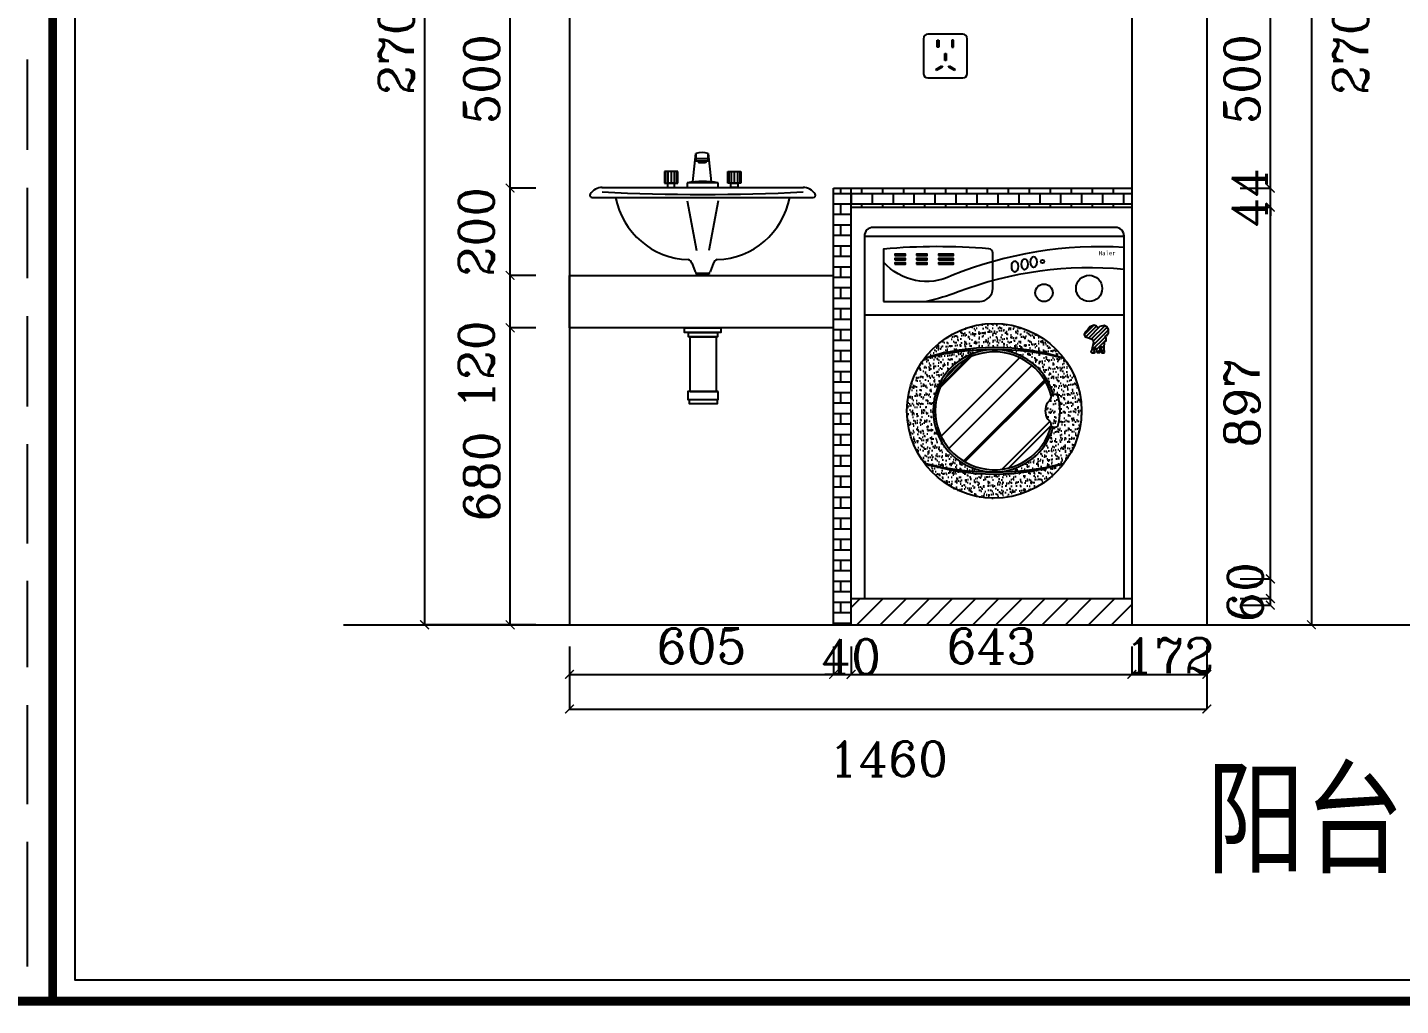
# Model space of a CAD drawing. Header units: millimetres. Extents: x 512961 to 1001058, y -961995 to -458543.
# Drawn here: x 907163 to 910309, y -886619 to -884379 of the extents above; entities that cross this region are included whole.
import ezdxf

# ---------------------------------------------------------------- set-up
doc = ezdxf.new("R2010")
doc.units = ezdxf.units.MM
doc.header["$MEASUREMENT"] = 0
doc.header["$PDMODE"] = 3
doc.layers.get('0').update_dxf_attribs({"linetype": 'CONTINUOUS'})
doc.layers.get('DEFPOINTS').update_dxf_attribs({"linetype": 'CONTINUOUS'})
for name, color, linetype in [('txt', 7, 'CONTINUOUS'), ('WINDOW', 5, 'CONTINUOUS'), ('家具内线', 8, 'CONTINUOUS'), ('家具外线', 4, 'CONTINUOUS'), ('辅助线', 8, 'CONTINUOUS')]:
    doc.layers.add(name, color=color, linetype=linetype)
doc.styles.get("Standard").update_dxf_attribs({"font": 'complex.shx', "bigfont": 'hzxy.shx'})
doc.styles.add('STYLE2', font='SIMHEI.TTF')
doc.dimstyles.new('LMDIM40', dxfattribs={"dimtxt": 80, "dimasz": 20, "dimexe": 0, "dimexo": 0, "dimgap": 25, "dimtad": 1, "dimdec": 0, "dimzin": 0, "dimdsep": 46, "dimtxsty": 'Standard', "dimblk1": 'DOT', "dimblk2": 'DOT', "dimsah": 1, "dimcen": 0, "dimclrd": 2, "dimclre": 2, "dimclrt": 2, "dimadec": 0, "dimazin": 0, "dimtfac": 1, "dimtdec": 0, "dimtmove": 2, "dimatfit": 3, "dimldrblk": 'DOT', "dimfxl": 0, "dimtolj": 1, "dimtzin": 0, "dimarcsym": 0})
pattern_1 = [(0, (328634.606, -350830.7), (0, 24), []), (90, (328634.606, -350830.7), (-24, 24), [24, -24])]

# ---------------------------------------------------------------- blocks, each defined once
blk = doc.blocks.new('_ArchTick')
at = {"color": 0, "linetype": 'ByBlock', "const_width": 0.15}
blk.add_lwpolyline([(-0.5, -0.5), (0.5, 0.5)], dxfattribs=at)
blk = doc.blocks.new('*D969')
at = {"layer": 'DEFPOINTS', "color": 0}
for p in [(908268.8, -885066.7), (908327.3, -885066.7), (908327.3, -885746.7)]:
    blk.add_point(p, dxfattribs=at)
at = {"layer": 'txt', "color": 2, "lineweight": -2}
for p, q in [((908327.3, -885066.7), (908268.8, -885066.7)), ((908268.8, -885746.7), (908268.8, -885066.7)), ((908327.3, -885746.7), (908268.8, -885746.7))]:
    blk.add_line(p, q, dxfattribs=at)
at = {"layer": 'txt', "color": 2, "lineweight": -2, "xscale": 20, "yscale": 20, "zscale": 20}
for p, rotation in [((908268.8, -885066.7), 90), ((908268.8, -885746.7), 270)]:
    blk.add_blockref('_ArchTick', p, dxfattribs=dict(at, rotation=rotation))
at = {"layer": 'txt', "color": 2, "insert": (908203.8, -885406.7), "char_height": 80, "attachment_point": 5, "rotation": 90}
blk.add_mtext('\\A1;680', dxfattribs=at)
blk = doc.blocks.new('_DOT')
at = {"color": 0, "linetype": 'ByBlock'}
blk.add_line((-0.5, 0), (-1, 0), dxfattribs=at)
at = {"color": 0, "linetype": 'ByBlock', "const_width": 0.5}
blk.add_lwpolyline([(-0.25, 0, 1), (0.25, 0, 1)], format="xyb", close=True, dxfattribs=at)
blk = doc.blocks.new('DOT')
at = {"color": 0, "linetype": 'ByBlock'}
blk.add_line((-0.35, 0), (-1, 0), dxfattribs=at)
at = {"color": 0, "linetype": 'ByBlock', "const_width": 0.35}
blk.add_lwpolyline([(-0.175, 0, 1), (0.175, 0, 1)], format="xyb", close=True, dxfattribs=at)
blk = doc.blocks.new('*D970')
at = {"layer": 'DEFPOINTS', "color": 0}
for p in [(908268.8, -884946.7), (908327.3, -884946.7), (908327.3, -885066.7)]:
    blk.add_point(p, dxfattribs=at)
at = {"layer": 'txt', "color": 2, "lineweight": -2}
for p, q in [((908327.3, -884946.7), (908268.8, -884946.7)), ((908268.8, -885066.7), (908268.8, -884946.7)), ((908327.3, -885066.7), (908268.8, -885066.7))]:
    blk.add_line(p, q, dxfattribs=at)
at = {"layer": 'txt', "color": 2, "lineweight": -2, "xscale": 20, "yscale": 20, "zscale": 20}
for p, rotation in [((908268.8, -884946.7), 90), ((908268.8, -885066.7), 270)]:
    blk.add_blockref('_ArchTick', p, dxfattribs=dict(at, rotation=rotation))
at = {"layer": 'txt', "color": 2, "insert": (908191.3, -885152.2), "char_height": 80, "attachment_point": 5, "rotation": 90}
blk.add_mtext('\\A1;120', dxfattribs=at)
blk = doc.blocks.new('*D971')
at = {"layer": 'DEFPOINTS', "color": 0}
for p in [(908268.8, -884746.7), (908327.3, -884746.7), (908327.3, -884946.7)]:
    blk.add_point(p, dxfattribs=at)
at = {"layer": 'txt', "color": 2, "lineweight": -2}
for p, q in [((908327.3, -884746.7), (908268.8, -884746.7)), ((908268.8, -884946.7), (908268.8, -884746.7)), ((908327.3, -884946.7), (908268.8, -884946.7))]:
    blk.add_line(p, q, dxfattribs=at)
at = {"layer": 'txt', "color": 2, "lineweight": -2, "xscale": 20, "yscale": 20, "zscale": 20}
for p, rotation in [((908268.8, -884746.7), 90), ((908268.8, -884946.7), 270)]:
    blk.add_blockref('_ArchTick', p, dxfattribs=dict(at, rotation=rotation))
at = {"layer": 'txt', "color": 2, "insert": (908191.3, -884846.7), "char_height": 80, "attachment_point": 5, "rotation": 90}
blk.add_mtext('\\A1;200', dxfattribs=at)
blk = doc.blocks.new('*D972')
at = {"layer": 'DEFPOINTS', "color": 0}
for p in [(908268.8, -884246.7), (908327.3, -884246.7), (908327.3, -884746.7)]:
    blk.add_point(p, dxfattribs=at)
at = {"layer": 'txt', "color": 2, "lineweight": -2}
for p, q in [((908327.3, -884246.7), (908268.8, -884246.7)), ((908268.8, -884746.7), (908268.8, -884246.7)), ((908327.3, -884746.7), (908268.8, -884746.7))]:
    blk.add_line(p, q, dxfattribs=at)
at = {"layer": 'txt', "color": 2, "lineweight": -2, "xscale": 20, "yscale": 20, "zscale": 20}
for p, rotation in [((908268.8, -884246.7), 90), ((908268.8, -884746.7), 270)]:
    blk.add_blockref('_ArchTick', p, dxfattribs=dict(at, rotation=rotation))
at = {"layer": 'txt', "color": 2, "insert": (908203.8, -884496.7), "char_height": 80, "attachment_point": 5, "rotation": 90}
blk.add_mtext('\\A1;500', dxfattribs=at)
blk = doc.blocks.new('*D977')
at = {"layer": 'DEFPOINTS', "color": 0}
for p in [(909940.8, -885641.7), (910010.3, -885641.7), (909940.8, -885701.7)]:
    blk.add_point(p, dxfattribs=at)
at = {"layer": 'txt', "color": 2, "lineweight": -2}
for p, q in [((909940.8, -885641.7), (910010.3, -885641.7)), ((910010.3, -885701.7), (910010.3, -885641.7)), ((909940.8, -885701.7), (910010.3, -885701.7))]:
    blk.add_line(p, q, dxfattribs=at)
at = {"layer": 'txt', "color": 2, "lineweight": -2, "xscale": 20, "yscale": 20, "zscale": 20}
for p, rotation in [((910010.3, -885641.7), 90), ((910010.3, -885701.7), 270)]:
    blk.add_blockref('_ArchTick', p, dxfattribs=dict(at, rotation=rotation))
at = {"layer": 'txt', "color": 2, "insert": (909952.8, -885671.7), "char_height": 80, "attachment_point": 5, "rotation": 90}
blk.add_mtext('\\A1;60', dxfattribs=at)
blk = doc.blocks.new('*D978')
at = {"layer": 'DEFPOINTS', "color": 0}
for p in [(909940.8, -884790.2), (910010.3, -884790.2), (909940.8, -885686.7)]:
    blk.add_point(p, dxfattribs=at)
at = {"layer": 'txt', "color": 2, "lineweight": -2}
for p, q in [((909940.8, -884790.2), (910010.3, -884790.2)), ((910010.3, -885686.7), (910010.3, -884790.2)), ((909940.8, -885686.7), (910010.3, -885686.7))]:
    blk.add_line(p, q, dxfattribs=at)
at = {"layer": 'txt', "color": 2, "lineweight": -2, "xscale": 20, "yscale": 20, "zscale": 20}
for p, rotation in [((910010.3, -884790.2), 90), ((910010.3, -885686.7), 270)]:
    blk.add_blockref('_ArchTick', p, dxfattribs=dict(at, rotation=rotation))
at = {"layer": 'txt', "color": 2, "insert": (909945.3, -885238.5), "char_height": 80, "attachment_point": 5, "rotation": 90}
blk.add_mtext('\\A1;897', dxfattribs=at)
blk = doc.blocks.new('*D979')
at = {"layer": 'DEFPOINTS', "color": 0}
for p in [(909940.8, -884746.7), (910010.3, -884746.7), (909940.8, -884790.2)]:
    blk.add_point(p, dxfattribs=at)
at = {"layer": 'txt', "color": 2, "lineweight": -2}
for p, q in [((910010.3, -884746.7), (910010.3, -884726.7)), ((909940.8, -884746.7), (910010.3, -884746.7)), ((910010.3, -884790.2), (910010.3, -884746.7)), ((909940.8, -884790.2), (910010.3, -884790.2)), ((910010.3, -884790.2), (910010.3, -884810.2))]:
    blk.add_line(p, q, dxfattribs=at)
at = {"layer": 'txt', "color": 2, "lineweight": -2, "xscale": 20, "yscale": 20, "zscale": 20}
for p, rotation in [((910010.3, -884746.7), 270), ((910010.3, -884790.2), 90)]:
    blk.add_blockref('_ArchTick', p, dxfattribs=dict(at, rotation=rotation))
at = {"layer": 'txt', "color": 2, "insert": (909961.8, -884768.5), "char_height": 80, "attachment_point": 5, "rotation": 90}
blk.add_mtext('\\A1;44', dxfattribs=at)
blk = doc.blocks.new('*D980')
at = {"layer": 'DEFPOINTS', "color": 0}
for p in [(909940.8, -884246.7), (910010.3, -884246.7), (909940.8, -884746.7)]:
    blk.add_point(p, dxfattribs=at)
at = {"layer": 'txt', "color": 2, "lineweight": -2}
for p, q in [((909940.8, -884246.7), (910010.3, -884246.7)), ((910010.3, -884746.7), (910010.3, -884246.7)), ((909940.8, -884746.7), (910010.3, -884746.7))]:
    blk.add_line(p, q, dxfattribs=at)
at = {"layer": 'txt', "color": 2, "lineweight": -2, "xscale": 20, "yscale": 20, "zscale": 20}
for p, rotation in [((910010.3, -884246.7), 90), ((910010.3, -884746.7), 270)]:
    blk.add_blockref('_ArchTick', p, dxfattribs=dict(at, rotation=rotation))
at = {"layer": 'txt', "color": 2, "insert": (909945.3, -884496.7), "char_height": 80, "attachment_point": 5, "rotation": 90}
blk.add_mtext('\\A1;500', dxfattribs=at)
blk = doc.blocks.new('*D984')
at = {"layer": 'DEFPOINTS', "color": 0}
for p in [(909940.3, -883046.7), (909940.8, -885746.7), (910104.3, -885746.7)]:
    blk.add_point(p, dxfattribs=at)
at = {"layer": 'txt', "color": 2, "lineweight": -2}
for p, q in [((909940.3, -883046.7), (910104.3, -883046.7)), ((910104.3, -883046.7), (910104.3, -885746.7)), ((909940.8, -885746.7), (910104.3, -885746.7))]:
    blk.add_line(p, q, dxfattribs=at)
at = {"layer": 'txt', "color": 2, "lineweight": -2, "xscale": 20, "yscale": 20, "zscale": 20}
for p, rotation in [((910104.3, -883046.7), 90), ((910104.3, -885746.7), 270)]:
    blk.add_blockref('_ArchTick', p, dxfattribs=dict(at, rotation=rotation))
at = {"layer": 'txt', "color": 2, "insert": (910194.3, -884396.7), "char_height": 80, "attachment_point": 5, "rotation": 90}
blk.add_mtext('\\A1;2700', dxfattribs=at)
blk = doc.blocks.new('*D985')
at = {"layer": 'DEFPOINTS', "color": 0}
for p in [(908325.8, -883046.7), (908072.8, -885746.7), (908325.8, -885746.7)]:
    blk.add_point(p, dxfattribs=at)
at = {"layer": 'txt', "color": 2, "lineweight": -2}
for p, q in [((908325.8, -883046.7), (908072.8, -883046.7)), ((908072.8, -883046.7), (908072.8, -885746.7)), ((908325.8, -885746.7), (908072.8, -885746.7))]:
    blk.add_line(p, q, dxfattribs=at)
at = {"layer": 'txt', "color": 2, "lineweight": -2, "xscale": 20, "yscale": 20, "zscale": 20}
for p, rotation in [((908072.8, -883046.7), 90), ((908072.8, -885746.7), 270)]:
    blk.add_blockref('_ArchTick', p, dxfattribs=dict(at, rotation=rotation))
at = {"layer": 'txt', "color": 2, "insert": (908007.8, -884396.7), "char_height": 80, "attachment_point": 5, "rotation": 90}
blk.add_mtext('\\A1;2700', dxfattribs=at)
blk = doc.blocks.new('*D999')
at = {"layer": 'DEFPOINTS', "color": 0}
for p in [(908404.8, -885796.7), (909009.8, -885796.7), (909009.8, -885860.2)]:
    blk.add_point(p, dxfattribs=at)
at = {"layer": 'txt', "color": 2, "lineweight": -2}
for p, q in [((908404.8, -885796.7), (908404.8, -885860.2)), ((909009.8, -885796.7), (909009.8, -885860.2)), ((908404.8, -885860.2), (909009.8, -885860.2))]:
    blk.add_line(p, q, dxfattribs=at)
at = {"layer": 'txt', "color": 2, "lineweight": -2, "xscale": 20, "yscale": 20, "zscale": 20, "rotation": 180}
blk.add_blockref('_ArchTick', (908404.8, -885860.2), dxfattribs=at)
at = {"layer": 'txt', "color": 2, "lineweight": -2, "xscale": 20, "yscale": 20, "zscale": 20}
blk.add_blockref('_ArchTick', (909009.8, -885860.2), dxfattribs=at)
at = {"layer": 'txt', "color": 2, "insert": (908707.3, -885795.2), "char_height": 80, "attachment_point": 5}
blk.add_mtext('\\A1;605', dxfattribs=at)
blk = doc.blocks.new('*D1000')
at = {"layer": 'DEFPOINTS', "color": 0}
for p in [(909009.8, -885796.7), (909049.8, -885796.7), (909049.8, -885860.2)]:
    blk.add_point(p, dxfattribs=at)
at = {"layer": 'txt', "color": 2, "lineweight": -2}
for p, q in [((909009.8, -885796.7), (909009.8, -885860.2)), ((909049.8, -885796.7), (909049.8, -885860.2)), ((909009.8, -885860.2), (908989.8, -885860.2)), ((909009.8, -885860.2), (909049.8, -885860.2)), ((909049.8, -885860.2), (909069.8, -885860.2))]:
    blk.add_line(p, q, dxfattribs=at)
at = {"layer": 'txt', "color": 2, "lineweight": -2, "xscale": 20, "yscale": 20, "zscale": 20}
blk.add_blockref('_ArchTick', (909009.8, -885860.2), dxfattribs=at)
at = {"layer": 'txt', "color": 2, "lineweight": -2, "xscale": 20, "yscale": 20, "zscale": 20, "rotation": 180}
blk.add_blockref('_ArchTick', (909049.8, -885860.2), dxfattribs=at)
at = {"layer": 'txt', "color": 2, "insert": (909049.8, -885819.7), "char_height": 80, "attachment_point": 5}
blk.add_mtext('\\A1;40', dxfattribs=at)
blk = doc.blocks.new('*D1001')
at = {"layer": 'DEFPOINTS', "color": 0}
for p in [(909049.8, -885796.7), (909692.9, -885796.7), (909692.9, -885860.2)]:
    blk.add_point(p, dxfattribs=at)
at = {"layer": 'txt', "color": 2, "lineweight": -2}
for p, q in [((909049.8, -885796.7), (909049.8, -885860.2)), ((909692.9, -885796.7), (909692.9, -885860.2)), ((909049.8, -885860.2), (909692.9, -885860.2))]:
    blk.add_line(p, q, dxfattribs=at)
at = {"layer": 'txt', "color": 2, "lineweight": -2, "xscale": 20, "yscale": 20, "zscale": 20, "rotation": 180}
blk.add_blockref('_ArchTick', (909049.8, -885860.2), dxfattribs=at)
at = {"layer": 'txt', "color": 2, "lineweight": -2, "xscale": 20, "yscale": 20, "zscale": 20}
blk.add_blockref('_ArchTick', (909692.9, -885860.2), dxfattribs=at)
at = {"layer": 'txt', "color": 2, "insert": (909371.4, -885795.2), "char_height": 80, "attachment_point": 5}
blk.add_mtext('\\A1;643', dxfattribs=at)
blk = doc.blocks.new('*D1002')
at = {"layer": 'DEFPOINTS', "color": 0}
for p in [(909692.9, -885796.7), (909864.8, -885796.7), (909864.8, -885860.2)]:
    blk.add_point(p, dxfattribs=at)
at = {"layer": 'txt', "color": 2, "lineweight": -2}
for p, q in [((909692.9, -885796.7), (909692.9, -885860.2)), ((909864.8, -885796.7), (909864.8, -885860.2)), ((909692.9, -885860.2), (909864.8, -885860.2))]:
    blk.add_line(p, q, dxfattribs=at)
at = {"layer": 'txt', "color": 2, "lineweight": -2, "xscale": 20, "yscale": 20, "zscale": 20, "rotation": 180}
blk.add_blockref('_ArchTick', (909692.9, -885860.2), dxfattribs=at)
at = {"layer": 'txt', "color": 2, "lineweight": -2, "xscale": 20, "yscale": 20, "zscale": 20}
blk.add_blockref('_ArchTick', (909864.8, -885860.2), dxfattribs=at)
at = {"layer": 'txt', "color": 2, "insert": (909778.9, -885817.7), "char_height": 80, "attachment_point": 5}
blk.add_mtext('\\A1;172', dxfattribs=at)
blk = doc.blocks.new('*D1003')
at = {"layer": 'DEFPOINTS', "color": 0}
for p in [(908404.8, -885796.7), (909864.8, -885796.7), (909864.8, -885939.7)]:
    blk.add_point(p, dxfattribs=at)
at = {"layer": 'txt', "color": 2, "lineweight": -2}
for p, q in [((908404.8, -885796.7), (908404.8, -885939.7)), ((909864.8, -885796.7), (909864.8, -885939.7)), ((908404.8, -885939.7), (909864.8, -885939.7))]:
    blk.add_line(p, q, dxfattribs=at)
at = {"layer": 'txt', "color": 2, "lineweight": -2, "xscale": 20, "yscale": 20, "zscale": 20, "rotation": 180}
blk.add_blockref('_ArchTick', (908404.8, -885939.7), dxfattribs=at)
at = {"layer": 'txt', "color": 2, "lineweight": -2, "xscale": 20, "yscale": 20, "zscale": 20}
blk.add_blockref('_ArchTick', (909864.8, -885939.7), dxfattribs=at)
at = {"layer": 'txt', "color": 2, "insert": (909134.8, -886053.7), "char_height": 80, "attachment_point": 5}
blk.add_mtext('\\A1;1460', dxfattribs=at)

msp = doc.modelspace()

# ---------------------------------------------------------------- hatches: boundary and pattern name
h = msp.add_hatch()
h.set_pattern_fill('AR-SAND', color=8, scale=8, style=0)
h.set_pattern_definition([(37.5, (857251.041, -883569.017), (-0.503947, 15.4145902), [0, -12.16, 0, -13.6, 0, -13]), (7.5, (857251.04, -883569.017), (14.158214, 22.5771685), [0, -6.56, 0, -10.96, 0, -4.2]), (327.5, (857241.201, -883569.017), (24.913135, 0.0452724), [0, -4, 0, -14.4, 0, -18.8]), (317.5, (857241.2, -883569.017), (24.049013, 7.0214045), [0, -2, 0, -9.44, 0, -10.8])])
h.paths.add_polyline_path([(909537.8, -885136.7, 0.5), (909217.8, -885136.7, -0.155651)])
h.paths.add_polyline_path([(909537.8, -885136.7, 0.059654), (909383.8, -885116.8, -0.325461), (909512.7, -885219.4, -0.235893), (909523.5, -885221.7, -0.144121), (909523.5, -885291.7, -0.235893), (909512.7, -885294, -0.325461), (909383.8, -885396.6, 0.059654), (909537.8, -885376.7, 0.162278), (909577.8, -885256.7, 0.162278)])
h.paths.add_polyline_path([(909371.8, -885116.8, 0.059654), (909217.8, -885136.7, 0.162278), (909177.8, -885256.7, 0.162278), (909217.8, -885376.7, 0.059654), (909371.8, -885396.6, -0.958214)])
h.paths.add_polyline_path([(909217.8, -885376.7, 0.5), (909537.8, -885376.7, -0.155651)])
h = msp.add_hatch()
h.set_pattern_fill('ANSI31', color=8, scale=50, style=0)
h.set_pattern_definition([(45, (857251.041, -883569.017), (-4.4194174, 4.4194174), [])])
h.paths.add_polyline_path([(909631.9, -885086.4), (909636, -885083.8), (909639.7, -885078.4), (909639.5, -885070.4), (909635.6, -885064.4), (909629.3, -885061.3), (909619.4, -885063.5), (909616.3, -885066.3), (909611.8, -885063.1), (909606.4, -885060.5), (909596.8, -885064.6), (909592.1, -885070.2), (909586.2, -885076.7), (909583.8, -885082.3), (909585.8, -885087.5), (909594, -885089.7), (909604, -885093.4), (909605.5, -885100.9), (909602.5, -885109.6), (909601.2, -885117), (909599, -885121.9), (909601.6, -885124.1), (909606.8, -885124.3), (909607.9, -885123.2), (909606.8, -885117.8), (909609, -885115), (909609.8, -885113.5), (909611.8, -885114.8), (909611.8, -885121.3), (909613.3, -885123.5), (909619.6, -885123.5), (909620.4, -885122.4), (909620.4, -885118), (909620.2, -885111.1), (909620.2, -885108.5), (909622.6, -885110.4), (909623, -885115.2), (909624.3, -885120.6), (909624.6, -885123.7), (909629.3, -885124.3), (909630.4, -885122.8), (909629.8, -885112.2), (909630.2, -885099.4), (909633.9, -885096.4), (909634.5, -885090.3)])
h = msp.add_hatch()
h.set_pattern_fill('AR-RROOF', color=4, scale=120, angle=45, style=0)
h.set_pattern_definition([(45, (857251.04, -883569.02), (101.82338, 271.529), [1800, -240, 600, -120]), (45, (857321.47, -883413.74), (-197.70706, 28.00143), [360, -39.6, 720, -90]), (45, (857221.34, -883454.466), (384.38325, 498.08602), [960, -168, 480, -120])])
h.paths.add_polyline_path([(909508.2, -885291.7, 0.243317), (909500.4, -885275.5, -0.310227), (909500.4, -885237.9, 0.187719), (909508.2, -885221.7, 7.582401)])
h = msp.add_hatch()
h.set_pattern_fill('AR-SAND', color=256, scale=10, style=0)
h.set_pattern_definition([(37.5, (857251.04, -883569.017), (-0.6299336, 19.2682377), [0, -15.2, 0, -17, 0, -16.25]), (7.5, (857251.04, -883569.017), (17.697767, 28.221461), [0, -8.2, 0, -13.7, 0, -5.25]), (327.5, (857238.74, -883569.017), (31.1414186, 0.0565905), [0, -5, 0, -18, 0, -23.5]), (317.5, (857238.74, -883569.017), (30.061266, 8.776756), [0, -2.5, 0, -11.8, 0, -13.5])])
h.paths.add_polyline_path([(909523.5, -885221.7, 0.349666), (909508.2, -885221.7, -0.187719), (909500.4, -885237.9, 0.310227), (909500.4, -885275.5, -0.243317), (909508.2, -885291.7, 0.349666), (909523.5, -885291.7, 0.144121)])
at = {"layer": 'txt'}
h = msp.add_hatch(dxfattribs=at)
h.set_pattern_fill('AR-B816', color=256, scale=3, style=0)
h.set_pattern_definition(pattern_1)
h.paths.add_polyline_path([(909049.8, -884746.7), (909009.8, -884746.7), (909009.8, -885746.7), (909049.8, -885746.7)])
h = msp.add_hatch(dxfattribs=at)
h.set_pattern_fill('AR-B816', color=256, scale=3, style=0)
h.set_pattern_definition(pattern_1)
h.paths.add_polyline_path([(909692.9, -884746.7), (909049.8, -884746.7), (909049.8, -884790.2), (909692.9, -884790.2)])
at = {"layer": '辅助线'}
h = msp.add_hatch(dxfattribs=at)
h.set_pattern_fill('ANSI31', color=256, scale=300, style=0)
h.set_pattern_definition([(45, (321275.795, -351196.7), (-26.5165043, 26.5165043), [])])
h.paths.add_polyline_path([(909692.9, -885746.7), (909692.9, -885686.7), (909049.8, -885686.7), (909049.8, -885746.7)])

# ---------------------------------------------------------------- linework, layer by layer
at = {"color": 4}
for p, q in [((907163.1, -884659), (907163.1, -884452)), ((908687.2, -884732.6), (908694.4, -884667.2)), ((908694.4, -884667.2), (908694.4, -884684.1)), ((908722.5, -884679.4), (908694.4, -884679.4)), ((908694.4, -884684.1), (908722.5, -884684.1)), ((908699.3, -884684.1), (908700.6, -884688.8)), ((908716.3, -884688.8), (908700.6, -884688.8)), ((908717.5, -884684.1), (908716.3, -884688.8)), ((908722.5, -884684.1), (908722.5, -884667.2)), ((908722.5, -884667.2), (908729.6, -884732.3)), ((908652.6, -884708.4), (908622.1, -884708.4)), ((908622.1, -884708.4), (908622.1, -884735.3)), ((908625, -884708.4), (908625, -884735.3)), ((908630.2, -884708.4), (908630.2, -884735.3)), ((908637.4, -884708.4), (908637.4, -884735.3)), ((908644.5, -884708.4), (908644.5, -884735.3)), ((908649.7, -884708.4), (908649.7, -884735.3)), ((908652.6, -884735.3), (908652.6, -884708.4)), ((908767.1, -884708.4), (908797.6, -884708.4)), ((908767.1, -884735.3), (908767.1, -884708.4)), ((908770, -884708.4), (908770, -884735.3)), ((908775.2, -884708.4), (908775.2, -884735.3)), ((908782.3, -884708.4), (908782.3, -884735.3)), ((908789.5, -884708.4), (908789.5, -884735.3)), ((908794.7, -884708.4), (908794.7, -884735.3)), ((908797.6, -884708.4), (908797.6, -884735.3)), ((907163.1, -884952.8), (907163.1, -884745.8)), ((908478.9, -884745.5), (908940.8, -884745.5)), ((908622.1, -884735.3), (908652.6, -884735.3)), ((908645.4, -884735.3), (908629.4, -884735.3)), ((908629.4, -884735.3), (908629.4, -884745.5)), ((908629.4, -884745.5), (908645.4, -884745.5)), ((908645.4, -884745.5), (908645.4, -884735.3)), ((908745.6, -884734.4), (908674.1, -884734.4)), ((908674.1, -884734.4), (908674.1, -884745.5)), ((908674.1, -884745.5), (908745.6, -884745.5)), ((908729.7, -884734.4), (908687.1, -884734.4)), ((908745.6, -884745.5), (908745.6, -884734.4)), ((908797.6, -884735.3), (908767.1, -884735.3)), ((908774.3, -884735.3), (908790.3, -884735.3)), ((908774.3, -884745.5), (908774.3, -884735.3)), ((908790.3, -884745.5), (908774.3, -884745.5)), ((908790.3, -884735.3), (908790.3, -884745.5)), ((908456.6, -884768.2), (908963.2, -884768.2)), ((908674.5, -884776), (908695.5, -884889.8)), ((908745.2, -884776), (908724.2, -884889.8)), ((909080.3, -884856.7), (909675.3, -884856.7)), ((908684.7, -884918.2), (908692.9, -884938.3)), ((908695, -884942.1), (908724.7, -884942.1)), ((908695, -884943.5), (908695, -884942.1)), ((908724.7, -884943.5), (908695, -884943.5)), ((908695, -884945.4), (908724.7, -884945.4)), ((908695, -884946.7), (908695, -884945.4)), ((908724.7, -884946.7), (908695, -884946.7)), ((908697.5, -884941.4), (908722.2, -884941.4)), ((908724.7, -884942.1), (908724.7, -884943.5)), ((908724.7, -884945.4), (908724.7, -884946.7)), ((908735, -884918.2), (908726.8, -884938.3)), ((907163.1, -885246.6), (907163.1, -885039.6)), ((909080.3, -885036.7), (909675.3, -885036.7)), ((908681.5, -885212.4), (908745.6, -885212.4)), ((907163.1, -885560.4), (907163.1, -885333.4)), ((907163.1, -885843.9), (907163.1, -885646)), ((907163.1, -886157.8), (907163.1, -885930.7)), ((907163.1, -886529.2), (907163.1, -886244.1))]:
    msp.add_line(p, q, dxfattribs=at)
at = {"const_width": 19.9}
for points in [[(900019.2, -886608.6), (907221.1, -886608.6), (907221.1, -881381.7), (900019.2, -881381.7)], [(907221.1, -886608.6), (914423.1, -886608.6), (914423.1, -881381.7), (907221.1, -881381.7)]]:
    msp.add_lwpolyline(points, close=True, dxfattribs=at)
at = {"color": 4}
for points in [[(907271.2, -881435), (907271.2, -886559.6), (913311.4, -886559.6), (913311.4, -881435)], [(908668.3, -885066.7), (908751.4, -885066.7), (908751.4, -885077), (908668.3, -885077)], [(908677.3, -885077), (908744, -885077), (908744, -885087.2), (908677.3, -885087.2)], [(908681.5, -885087.2), (908740.6, -885087.2), (908740.6, -885212.4), (908681.5, -885212.4)], [(908745.6, -885212.4), (908676.1, -885212.4), (908676.1, -885231.1), (908745.6, -885231.1)], [(908679.5, -885231.1), (908743.1, -885231.1), (908743.1, -885240.5), (908679.5, -885240.5)]]:
    msp.add_lwpolyline(points, close=True, dxfattribs=at)
for points in [[(909080.3, -885686.7), (909675.3, -885686.7), (909675.3, -884856.7, 0.414214), (909655.3, -884836.7), (909100.3, -884836.7, 0.414214), (909080.3, -884856.7)], [(909124.4, -885006.3), (909344.4, -885006.3, 0.414214), (909374.4, -884976.3), (909374.4, -884895.5, 0.390454), (909365.2, -884885.5, 0.042549), (909124.4, -884886.3)], [(909508.2, -885291.7, 0.349666), (909523.5, -885291.7, 0.144121), (909523.5, -885221.7, 0.349666), (909508.2, -885221.7, -0.187719), (909500.4, -885237.9, 0.310227), (909500.4, -885275.5, -0.243317)]]:
    msp.add_lwpolyline(points, format="xyb", close=True, dxfattribs=at)
for points in [[(909675.3, -884882.7, 0.112444), (909280.6, -884947.2, -0.336466), (909124.4, -884916.1)], [(909675.3, -884932.9, 0.113907), (909294.8, -884984.5, -0.037517), (909222.6, -885006.3)]]:
    msp.add_lwpolyline(points, format="xyb", dxfattribs=at)
at = {"color": 44}
for points in [[(909149.9, -884901), (909174.4, -884901), (909174.4, -884897.8), (909149.9, -884897.8)], [(909149.9, -884911), (909174.4, -884911), (909174.4, -884907.8), (909149.9, -884907.8)], [(909199.9, -884901), (909224.4, -884901), (909224.4, -884897.8), (909199.9, -884897.8)], [(909199.9, -884911), (909224.4, -884911), (909224.4, -884907.8), (909199.9, -884907.8)], [(909249.9, -884901), (909284.4, -884901), (909284.4, -884897.8), (909249.9, -884897.8)], [(909249.9, -884911), (909284.4, -884911), (909284.4, -884907.8), (909249.9, -884907.8)], [(909149.9, -884921), (909174.4, -884921), (909174.4, -884917.8), (909149.9, -884917.8)], [(909199.9, -884921), (909224.4, -884921), (909224.4, -884917.8), (909199.9, -884917.8)], [(909249.9, -884921), (909284.4, -884921), (909284.4, -884917.8), (909249.9, -884917.8)]]:
    msp.add_lwpolyline(points, close=True, dxfattribs=at)
at = {"color": 4}
for points in [[(909009.8, -885066.7), (908404.8, -885066.7), (908404.8, -884946.7), (909009.8, -884946.7)], [(909630.4, -885122.8), (909629.8, -885112.2), (909630.2, -885099.4), (909633.9, -885096.4), (909634.5, -885090.3), (909631.9, -885086.4), (909636, -885083.8), (909639.7, -885078.4), (909639.5, -885070.4), (909635.6, -885064.4), (909629.3, -885061.3), (909619.4, -885063.5), (909616.3, -885066.3), (909611.8, -885063.1), (909606.4, -885060.5), (909596.8, -885064.6), (909592.1, -885070.2), (909586.2, -885076.7), (909583.8, -885082.3), (909585.8, -885087.5), (909594, -885089.7), (909604, -885093.4), (909605.5, -885100.9), (909602.5, -885109.6), (909601.2, -885117), (909599, -885121.9), (909601.6, -885124.1), (909606.8, -885124.3), (909607.9, -885123.2), (909606.8, -885117.8), (909609, -885115), (909609.8, -885113.5), (909611.8, -885114.8), (909611.8, -885121.3), (909613.3, -885123.5), (909619.6, -885123.5), (909620.4, -885122.4), (909620.4, -885118), (909620.2, -885111.1), (909620.2, -885108.5), (909622.6, -885110.4), (909623, -885115.2), (909624.3, -885120.6), (909624.6, -885123.7), (909629.3, -885124.3), (909630.4, -885122.8)]]:
    msp.add_lwpolyline(points, dxfattribs=at)
for centre, radius in [((909488.4, -884914.7), 4), ((909595.2, -884976.4), 30), ((909491.8, -884986.4), 20), ((909377.8, -885256.7), 200)]:
    msp.add_circle(centre, radius, dxfattribs=at)
for centre, radius, start, end in [((908708.4, -884727), 61.5, 76.7791, 103.2209), ((908479.4, -884777.2), 31.8, 89.1244, 148.434), ((908709.9, -880077), 4684.1, 267.1855, 272.8145), ((908709.9, -884943.4), 212, 80.3021, 99.6979), ((908940.3, -884777.2), 31.8, 31.566, 90.8756), ((908456.6, -884763.2), 5, 148.434, 270), ((908682.5, -884735.4), 175.2, 190.8079, 268.1472), ((908737.3, -884735.4), 175.2, 271.8528, 349.1921), ((908963.2, -884763.2), 5, 270, 31.566), ((908675, -884920.3), 10, 12.0132, 79.5256), ((908744.7, -884920.3), 10, 100.4744, 167.9868), ((908697.5, -884936.4), 5, 202.0971, 270), ((908722.2, -884936.4), 5, 270, 337.9029), ((909377.8, -885638.2), 526.4, 72.3057, 107.6943), ((909377.8, -885770), 653.2, 75.8206, 104.1794), ((909377.8, -885256.7), 140, 15.4429, 344.5571), ((909377.8, -885256.7), 135, 15.0261, 344.9739), ((909377.8, -884743.4), 653.2, 255.8206, 284.1794), ((909377.8, -884875.2), 526.4, 252.3057, 287.6943)]:
    msp.add_arc(centre, radius, start, end, dxfattribs=at)
for centre in [(909425.1, -884926.2), (909447.4, -884921), (909468, -884915.9)]:
    msp.add_ellipse(centre, major_axis=(0, 12.7), ratio=0.578947, dxfattribs=at)
at = {"layer": 'txt'}
msp.add_line((908404.8, -884946.7), (908404.8, -885746.7), dxfattribs=at)
at = {"layer": 'WINDOW'}
for p, q in [((908404.8, -883046.7), (908404.8, -885746.7)), ((909864.8, -883046.7), (909864.8, -885746.7)), ((909692.9, -884246.7), (909692.9, -885746.7)), ((909009.8, -884746.7), (909692.9, -884746.7)), ((909009.8, -885746.7), (909009.8, -884746.7)), ((909049.8, -885746.7), (909049.8, -884746.7)), ((909049.8, -884790.2), (909692.9, -884790.2)), ((909049.8, -885686.7), (909692.9, -885686.7)), ((907886.8, -885746.7), (910424.3, -885746.7))]:
    msp.add_line(p, q, dxfattribs=at)
at = {"layer": '家具内线'}
for p, q in [((909247.3, -884423.8), (909247.3, -884407.9)), ((909247.3, -884407.9), (909250.5, -884407.9)), ((909250.5, -884407.9), (909250.5, -884423.8)), ((909281, -884407.9), (909281, -884423.8)), ((909284.2, -884407.9), (909281, -884407.9)), ((909284.2, -884423.8), (909284.2, -884407.9)), ((909250.5, -884423.8), (909247.3, -884423.8)), ((909264.4, -884454.6), (909264.4, -884438.8)), ((909264.4, -884438.8), (909267.6, -884438.8)), ((909267.6, -884438.8), (909267.6, -884454.6)), ((909281, -884423.8), (909284.2, -884423.8)), ((909243.6, -884474.8), (909257.4, -884466.9)), ((909245.2, -884477.6), (909243.6, -884474.8)), ((909259, -884469.7), (909245.2, -884477.6)), ((909257.4, -884466.9), (909259, -884469.7)), ((909267.6, -884454.6), (909264.4, -884454.6)), ((909273.1, -884469.7), (909274.7, -884466.9)), ((909286.8, -884477.6), (909273.1, -884469.7)), ((909274.7, -884466.9), (909288.4, -884474.8)), ((909288.4, -884474.8), (909286.8, -884477.6))]:
    msp.add_line(p, q, dxfattribs=at)
at = {"layer": '家具外线'}
for p, q in [((909215.7, -884404.5), (909215.7, -884484.5)), ((909305.7, -884394.5), (909225.7, -884394.5)), ((909315.7, -884484.5), (909315.7, -884404.5)), ((909225.7, -884494.5), (909305.7, -884494.5))]:
    msp.add_line(p, q, dxfattribs=at)
for centre, start, end in [((909225.7, -884404.5), 90, 180), ((909305.7, -884404.5), 0, 90), ((909225.7, -884484.5), 180, 270), ((909305.7, -884484.5), 270, 0)]:
    msp.add_arc(centre, 10, start, end, dxfattribs=at)

# ---------------------------------------------------------------- texts
at = {"color": 44, "style": 'STYLE2'}
msp.add_text('Haier', height=10, dxfattribs=at).set_placement((909616.9, -884900.4))
at = {"layer": 'txt', "insert": (909864.2, -886078.6), "char_height": 237.66, "width": 3872, "attachment_point": 1}
msp.add_mtext('阳台吊柜立面图', dxfattribs=at)

# ---------------------------------------------------------------- dimensions: what is measured, and where the dimension line sits
at = {"layer": 'txt'}
for base, p1, p2, angle, picture, middle in [((908072.8, -885746.7), (908325.8, -883046.7), (908325.8, -885746.7), 90, '*D985', (908007.8, -884396.7)), ((908268.8, -884246.7), (908327.3, -884746.7), (908327.3, -884246.7), 270, '*D972', (908203.8, -884496.7)), ((910010.3, -884246.7), (909940.8, -884746.7), (909940.8, -884246.7), 270, '*D980', (909945.3, -884496.7)), ((910010.294837, -884790.2007235), (909940.794837, -885686.7007235), (909940.794837, -884790.2007235), 270, '*D978', (909945.294837, -885238.4507235)), ((908268.8, -885066.7), (908327.3, -885746.7), (908327.3, -885066.7), 270, '*D969', (908203.8, -885406.7))]:
    dim = msp.add_linear_dim(base=base, p1=p1, p2=p2, angle=angle, dimstyle='LMDIM40', override={"dimblk": 'ArchTick', "dimsah": 0, "dimldrblk": 'DOT'}, dxfattribs=at)
    dim.commit()
    dim.dimension.update_dxf_attribs({"geometry": picture, "text_midpoint": middle})
for base, p1, p2, angle, picture, middle in [((910104.3, -885746.7), (909940.3, -883046.7), (909940.8, -885746.7), 90, '*D984', (910194.3, -884396.7)), ((910010.294837, -884746.7007235), (909940.794837, -884790.2007235), (909940.794837, -884746.7007235), 270, '*D979', (909961.794837, -884768.4507235)), ((908268.8, -884746.7), (908327.3, -884946.7), (908327.3, -884746.7), 270, '*D971', (908191.3, -884846.7)), ((908268.8, -884946.7), (908327.3, -885066.7), (908327.3, -884946.7), 270, '*D970', (908191.3, -885152.2)), ((910010.3, -885641.7), (909940.8, -885701.7), (909940.8, -885641.7), 270, '*D977', (909952.8, -885671.7))]:
    dim = msp.add_linear_dim(base=base, p1=p1, p2=p2, angle=angle, dimstyle='LMDIM40', override={"dimblk": 'ArchTick', "dimsah": 0, "dimldrblk": 'DOT'}, dxfattribs=at)
    dim.commit()
    dim.dimension.update_dxf_attribs({"geometry": picture, "text_midpoint": middle, "dimtype": 160})
for base, p1, p2, picture, middle in [((909009.8, -885860.2), (908404.8, -885796.7), (909009.8, -885796.7), '*D999', (908707.3, -885795.2)), ((909692.9, -885860.2), (909049.8, -885796.7), (909692.9, -885796.7), '*D1001', (909371.4, -885795.2))]:
    dim = msp.add_linear_dim(base=base, p1=p1, p2=p2, dimstyle='LMDIM40', override={"dimblk": 'ArchTick', "dimsah": 0, "dimldrblk": 'DOT'}, dxfattribs=at)
    dim.commit()
    dim.dimension.update_dxf_attribs({"geometry": picture, "text_midpoint": middle})
for base, p1, p2, picture, middle in [((909049.8, -885860.2), (909009.8, -885796.7), (909049.8, -885796.7), '*D1000', (909049.8, -885819.7)), ((909864.8, -885860.2), (909692.9, -885796.7), (909864.8, -885796.7), '*D1002', (909778.9, -885817.7)), ((909864.8, -885939.7), (908404.8, -885796.7), (909864.8, -885796.7), '*D1003', (909134.8, -886053.7))]:
    dim = msp.add_linear_dim(base=base, p1=p1, p2=p2, dimstyle='LMDIM40', override={"dimblk": 'ArchTick', "dimsah": 0, "dimldrblk": 'DOT'}, dxfattribs=at)
    dim.commit()
    dim.dimension.update_dxf_attribs({"geometry": picture, "text_midpoint": middle, "dimtype": 160})

doc.saveas('drawing.dxf')
